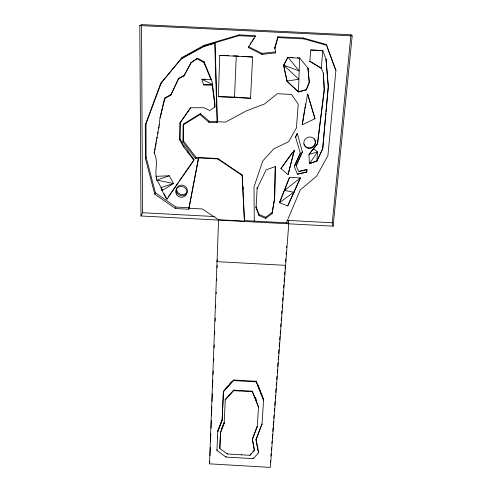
<?xml version="1.0" encoding="UTF-8"?>
<svg xmlns="http://www.w3.org/2000/svg" width="492" height="492" viewBox="0 0 492 492"><rect width="100%" height="100%" fill="white"/><g stroke="black" fill="none" stroke-linecap="round" stroke-linejoin="round"><path stroke-width="0.74" d="M263.614 399.406L263.614 400.5L256.049 381.282L233.565 380.008L223.417 391.318L222.12 420.531L217.704 431.767L222.175 419.922L223.417 391.318M258.534 452.88L256.018 439.916L261.972 423.969L256.031 439.288L258.534 452.88L253.171 458.649L226.019 457.062L216.935 450.457L217.759 431.146M252.242 391.165L258.534 407.075L252.242 391.165L233.669 390.113L225.268 399.406L225.219 399.978L233.626 390.673L233.669 390.113M164.549 98.56L170.65 95.313L171.228 94.452L165.171 97.68L164.549 98.56L160.029 117.57L159.131 125.116L154.119 153.043C158.922 161.21 154.119 171.29 156.776 180.084C161.315 186.019 162.255 193.319 166.923 199.223L193.86 160.349L183.504 146.727L179.703 139.876L179.949 122.994L190.595 107.736M179.703 139.876L180.041 139.138L180.293 122.317M162.305 81.5L160.638 83.554L145.288 124.894L145.404 158.436L154.759 194.155L175.429 208.534L188.713 209.235L189.002 208.257L202.243 208.952L218.51 219.733L244.456 221.105L242.156 175.435L217.648 158.916L198.627 157.932L198.362 158.738L195.564 158.596L182.876 141.874L183.153 124.962L183.651 123.935L200.373 113.584L209.217 121.26L225.594 122.09L246.32 110.915L264.635 103.91L277.291 93.726L291.541 94.439L298.232 104.138L296.43 127.951L288.743 141.573L273.718 148.953L262.759 160.915L254.013 186.978L254.278 221.105M257.796 385.531L257.814 384.467M252.322 439.707L257.236 426.386L252.334 439.098L254.438 450.5L249.991 455.309L227.365 453.993L219.813 448.483L220.533 432.333L224.211 423.028L220.477 432.935M182.876 141.874L183.368 140.755L183.651 123.935M259.02 215.582L259.044 214.512L256.086 206.812L256.049 207.852L259.02 215.582L265.68 218.35L272.051 213.645L274.597 199.094L275.348 166.554L266.061 169.912L257.156 188.491L257.187 187.526L256.049 207.852M254.438 450.5L252.334 439.098M253.171 458.649L253.189 458.003M274.597 199.094L275.286 166.419M253.688 394.75L253.706 394.184M261.959 54.366L261.984 53.376L248.423 46.586L248.257 47.515L261.959 54.366L275.625 52.908L275.514 51.924L261.984 53.376M249.991 455.309L250.994 453.624M242.218 56.328L252.63 57.023L250.533 98.271L218.35 96.653L219.764 55.405L228.768 55.694M288.46 220.453L288.761 223.811L270.342 467.4L209.512 463.839L218.602 219.217M210.01 455.697L210.324 447.283M210.521 441.927L210.828 433.513M211.025 428.157L211.308 420.506M211.505 415.15L211.812 406.736M212.009 401.386L212.292 393.735M212.519 387.616L212.796 379.965M212.993 374.609L213.239 370.999M213.651 361.368L213.762 358.379M214.149 347.912L214.26 344.923M214.66 334.216L214.77 331.159M215.139 321.214L215.256 318.158M215.65 307.451L215.736 305.157M216.166 293.687L216.222 292.156M216.646 280.686L216.732 278.392M217.132 267.691L217.212 265.397M250.533 98.271L234.518 97.078L236.271 55.934L233.269 55.836M220.533 432.333L219.813 448.483M224.161 423.618L225.268 399.406M241.381 454.811L241.406 454.19M257.23 426.982L258.54 406.497M261.965 424.59L263.614 399.91L256.049 381.282M285.594 261.922L285.803 258.909M286.116 254.382L286.27 252.125M286.584 247.599L286.688 246.092M223.362 391.903L233.528 380.58L233.565 380.008M227.365 453.993L227.415 453.372M244.456 221.105L242.199 174.992L217.747 158.504L195.976 157.385L183.368 140.755M270.354 462.744L270.526 460.5M270.864 456.004L271.03 453.753M271.313 450.008L271.486 447.757M271.824 443.261L272.07 441.299M272.297 438.249L272.586 434.43M272.82 431.373L273.103 427.56M273.281 425.266L273.564 421.453M273.798 418.397L274.026 415.346M274.315 411.527L274.548 408.477M274.776 405.42L275.065 401.607M275.292 398.551L275.526 395.5M275.754 392.444L276.043 388.625M276.276 385.574L276.504 382.518M276.732 379.467L276.965 376.411M277.254 372.598L277.482 369.541M277.716 366.491L277.998 362.672M278.232 359.621L278.46 356.565M278.693 353.514L278.982 349.695M279.21 346.639L279.499 342.826M279.727 339.769L279.96 336.719M280.188 333.662L280.422 330.612M280.711 326.793L280.938 323.742M281.172 320.686L281.399 317.635M281.688 313.816L281.916 310.76M282.15 307.709L282.377 304.653M282.666 300.84L282.9 297.783M283.128 294.733L283.355 291.676M283.644 287.863L283.878 284.807M284.105 281.756L284.394 277.937M284.628 274.887L284.856 271.83M285.083 268.78L285.317 265.723M226.019 457.062L226.068 456.416M309.855 61.328L310.766 49.981L322.752 50.571L321.319 68.259L309.855 61.328L321.319 68.259M294.542 165.718L300.317 153.092L294.265 166.573L297.469 174.174L306.719 172.126L306.891 169.408L299.364 171.296M306.719 172.126L306.891 169.408M220.268 437.849L220.324 437.247M222.12 420.531L222.175 419.922M325.347 118.492L322.666 149.199L316.743 161.204L309.406 163.651L308.939 154.408L317.445 143.744L324.222 89.692L323.305 73.111L324.302 89.87L317.518 143.99L308.939 154.408L317.617 151.96L316.743 161.204L322.26 149.611M325.483 116.967L325.827 113.16M325.968 111.641L326.313 107.834M326.448 106.309L328.244 86.512L325.999 59.04L328.33 86.69L322.666 149.199M277.796 36.771L277.937 37.607L274.905 48.462L274.8 47.521L277.796 36.771L303.386 38.019L326.294 44.471L335.925 70.215L327.918 155.656L316.756 175.97L300.145 190.121L286.393 222.808M216.935 450.457L216.997 449.817M217.458 437.683L217.519 437.056M333.109 226.16L332.248 222.771L350.968 34.778L141.53 24.6L139.814 25.559L140.976 215.982L333.109 226.16L352.186 35.885L350.968 34.778M242.156 175.435L242.199 174.992M209.512 463.839L209.813 461.053M248.257 47.515L255.44 36.513L255.526 35.688L239.081 34.889L204.198 45.289L182.274 57.416L161.284 82.761L146.013 123.873L145.288 124.894M302.248 124.79L307.586 93.861L314.985 118.72L302.248 124.79L304.56 109.864M304.794 108.369L305.028 106.875M305.255 105.386L305.489 103.892M217.255 259.764L216.923 261.646L285.618 265.354M272.051 213.645L274.554 198.085M154.962 150.005L155.232 148.498M155.503 146.997L156.179 143.233M156.45 141.733L156.72 140.226M156.991 138.726L157.262 137.219M157.938 133.461L158.209 131.954M158.879 128.197L159.15 126.69M188.713 209.235L198.362 158.738M189.002 208.257L198.627 157.932M217.648 158.916L217.747 158.504M160.453 116.911L162.532 108.172M162.883 106.715L164.961 97.976M292.23 152.649L280.92 168.565L288.072 174.605L294.216 150.324M288.072 174.605L294.48 150.097L280.92 168.565M217.113 122.692L217.403 121.672L215.084 42.773L214.77 43.333L217.113 122.692L208.879 122.274L199.973 114.556L200.373 113.584M181.443 58.443L203.583 46.205L238.823 35.701L239.081 34.889M214.77 107.108L215.078 106.18L214.586 100.005L214.278 100.897L214.77 107.108L209.715 110.54L204.155 107.785L190.718 107.748L179.949 122.994M208.879 122.274L209.217 121.26M195.564 158.596L195.976 157.385M193.86 160.349L194.143 159.537L187.907 151.333M175.429 208.534L175.945 207.064L189.531 207.784M294.007 192.028L279.53 202.679L289.542 177.329L300.403 177.889L287.703 205.939L279.53 202.679L289.542 177.329M187.6 152.114L188.061 150.939L183.99 145.577L183.504 146.727M217.815 430.623L221.671 420.801M221.769 428.329L224.026 422.61M167.305 198.276L166.923 199.223L164.199 193.823M212.286 85.294L212.612 84.489L211.363 78.978L211.031 79.747L201.88 79.292L203.534 84.858L212.286 85.294L214.278 100.897M306.215 89.925L309.21 82.367L307.967 68.044L309.296 82.607L306.215 89.925L298.453 92.004L287.137 81.58L283.669 65.547L287.912 57.177L283.589 65.11L287.137 81.58M296.99 133.793L295.581 137.09L297.303 133.332L302.377 152.016L296.135 165.773L302.34 151.837M287.703 205.939L300.403 177.889L284.53 190.398L284.499 190.09M154.759 194.155L155.398 192.759L146.118 157.225L146.013 123.873M170.65 95.313L178.387 78.923L178.922 78.154L184.377 75.227L183.873 75.977L178.387 78.923M171.032 94.741L178.744 78.412M140.976 215.982L142.514 212.735L141.536 25.369M183.873 75.977L191.271 62.355L197.587 58.228L204.334 61.906L204.444 64.021M184.211 75.479L191.117 62.582M154.119 153.043L154.777 151.862M211.031 79.747L203.959 62.576L204.334 61.906M145.404 158.436L146.118 157.225M159.131 125.116L159.556 124.433M160.029 117.57L160.663 116.579M250.096 44.022L250.932 42.742M251.769 41.457L253.86 38.253M190.81 63.031L197.587 58.228M160.638 83.554L180.915 59.095L203.196 46.777L204.198 45.289M168.172 197.028L178.559 182.028M179.426 180.779L192.846 161.413M180.915 59.095L182.274 57.416M224.985 389.135L228.024 385.74M229.549 384.049L231.572 381.786M252.974 451.484L254.45 449.879M265.68 218.35L265.674 217.273L272.021 212.581M183.153 124.962L199.973 114.556M316.018 161.185L309.406 163.651L317.617 151.96L313.588 148.916M169.23 175.785L156.776 180.084L173.559 183.528L169.23 175.785L156.149 176.327M203.196 46.777L214.77 43.333M306.135 89.673L298.392 91.746L287.051 81.088L298.847 79.224L283.589 65.11L299.148 70.909L287.912 57.177M296.104 165.583L298.712 171.659L306.928 169.605M306.682 171.929L297.469 174.174M203.534 84.858L212.612 84.489L201.88 79.292L205.527 79.169M218.35 96.653L234.518 97.078M139.814 25.559L352.186 35.885M238.823 35.701L255.44 36.513M277.937 37.607L303.792 38.868L326.934 45.381M288.005 57.582L299.69 58.154L297.426 57.81M219.764 55.405L252.63 57.023M142.514 212.735L214.432 216.535M286.947 220.373L332.248 222.771M244.499 220.588L288.681 222.931M233.528 380.58L256.037 381.86M233.626 390.673L252.224 391.73M310.766 49.981L322.832 50.701M290.108 57.324L293.035 57.515M236.271 55.934L238.503 56.082M284.53 190.398L294.044 192.335M259.044 214.512L265.674 217.273M197.163 58.874L203.959 62.576M155.398 192.759L175.945 207.064M308.047 68.259L299.622 57.958L298.453 92.004M335.206 69.064L335.925 70.215M180.041 139.138L183.83 145.964M256.055 380.796L256.935 382.628M303.386 38.019L303.792 38.868M321.245 68.105L323.392 73.271M204.211 62.127L211.252 79.237M255.336 397.198L256.676 400.611M258.091 385.174L263.343 398.692M322.752 50.571L326.085 59.181M327.063 46.58L334.954 68.363M307.654 94.138L314.985 118.72M295.557 136.917L300.348 153.27M256.178 439.473L256.455 440.912M257.574 446.662L257.851 448.095M274.8 47.521L275.625 52.908M212.507 84.759L214.481 100.306M242.605 176.745L242.722 179.045M243.103 186.714L243.22 189.014M243.602 196.677L243.681 198.208M156.604 176.062L156.69 178.073M186.972 192.304A5.621 5.344 24.3 0 1 176.616 189.069M314.37 138.707A5.904 5.707 -32 0 1 312.026 147.114A5.904 5.707 -32 0 1 303.933 144.002M162.157 189.777L161.825 190.656L173.559 183.528L161.241 187.458L162.157 189.777M176.892 192.913A5.652 5.369 24.1 0 0 186.597 193.448A5.652 5.369 24.1 0 0 181.899 185.072A5.652 5.369 24.1 0 0 176.892 192.913M308.447 148.43A5.922 5.726 -31.7 0 0 315.231 140.767A5.922 5.726 -31.7 0 0 305.28 139.015A5.922 5.726 -31.7 0 0 308.447 148.43M176.376 194.309A5.683 5.394 23.9 0 0 186.136 194.85A5.683 5.394 23.9 0 0 181.407 186.431A5.683 5.394 23.9 0 0 176.376 194.309"/></g></svg>
